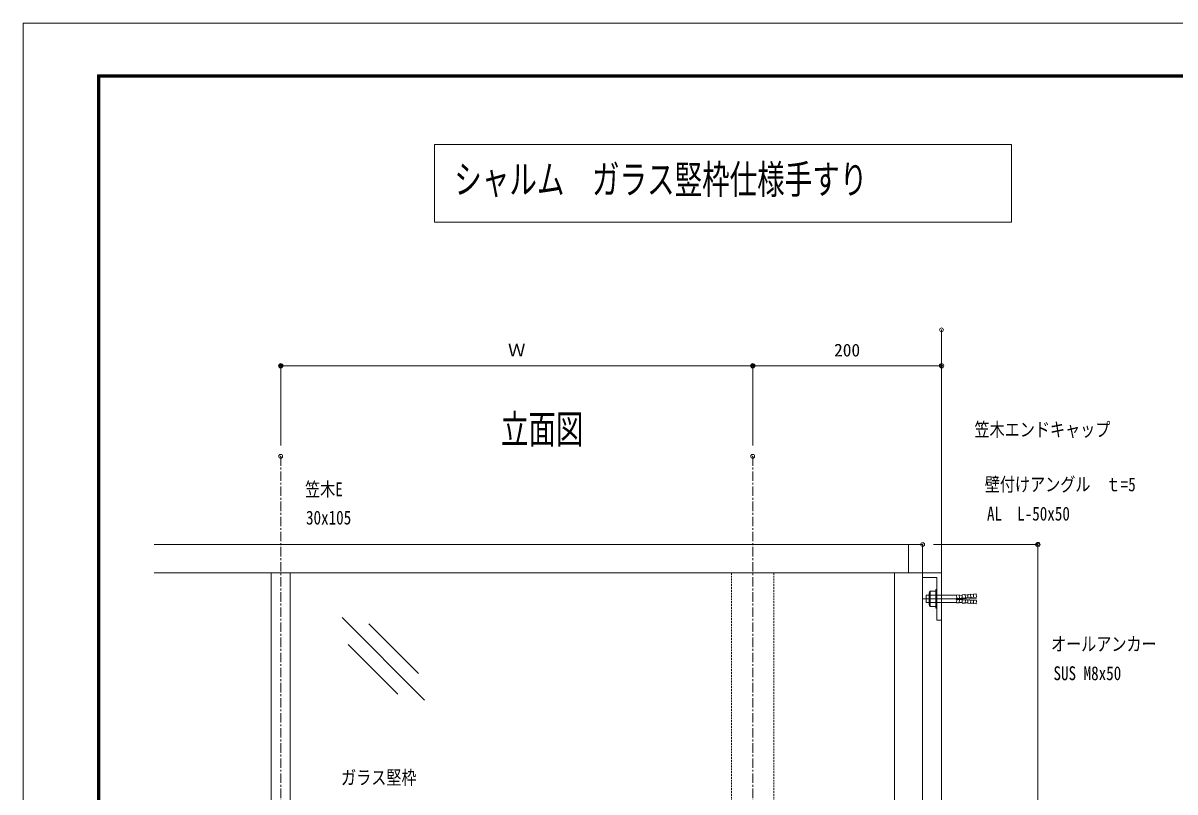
# Model space of a CAD drawing. Units: millimetres, scale not verified. Extents: x -1682 to 1682, y -1188 to 1188.
# Drawn here: x -1682 to -462, y 374 to 1188 of the extents above; entities that cross this region are included whole.
import ezdxf
from ezdxf.enums import TextEntityAlignment as Align

# ---------------------------------------------------------------- set-up
doc = ezdxf.new("R2010")
doc.units = ezdxf.units.MM
doc.header["$LTSCALE"] = 8
doc.header["$PDMODE"] = 32
doc.header["$PDSIZE"] = 4
for name, pattern in [('USER1', [2, 1.25, -0.25, 0.25, -0.25]), ('USER3', [0.375, 0.25, -0.125]), ('USER4', [2.3, 2, -0.1, 0.1, -0.1])]:
    doc.linetypes.add(name, pattern=pattern)
for name, color, linetype, lineweight in [('0-0_0', 7, 'Continuous', 18), ('0-1_DEFPOINTS', 7, 'Continuous', 18), ('0-3_MOJI', 7, 'Continuous', 18), ('0-5_WAKU', 7, 'Continuous', 18), ('0-6_6ﾊｯﾁﾝｸﾞ', 4, 'Continuous', 18), ('0-7_2躯体線', 4, 'Continuous', 18), ('0-8_3中心線', 2, 'USER1', 18), ('0-A_1手摺寸法', 7, 'Continuous', 18), ('0-E_4アルミ', 6, 'Continuous', 18), ('1-2_2躯体隠れ', 6, 'USER3', 18)]:
    doc.layers.add(name, color=color, linetype=linetype, lineweight=lineweight)
doc.styles.add('ＭＳ ゴシック', font='')
doc.styles.get('ＭＳ ゴシック').set_extended_font_data('MS Gothic')

# ---------------------------------------------------------------- blocks, each defined once
blk = doc.blocks.new('_ORIGIN2')
at = {"layer": '0-0_0'}
blk.add_line((-1, 0), (-2, 0), dxfattribs=at)
for radius in [1, 0.5]:
    blk.add_circle((0, 0), radius, dxfattribs=at)
blk = doc.blocks.new('D6')
at = {"layer": '0-1_DEFPOINTS'}
for p in [(-2727.23, 3739.09), (-2727.23, 3547.25), (-1727.23, 3547.25)]:
    blk.add_point(p, dxfattribs=at)
at = {"layer": '0-A_1手摺寸法'}
for p, q in [((-2727.23, 3570.25), (-2727.23, 3739.09)), ((-1736.43, 3739.09), (-2718.03, 3739.09)), ((-1727.23, 3570.25), (-1727.23, 3739.09))]:
    blk.add_line(p, q, dxfattribs=at)
at = {"layer": '0-A_1手摺寸法', "xscale": 4.6, "yscale": 4.6, "rotation": 180}
blk.add_blockref('_ORIGIN2', (-2727.23, 3739.09), dxfattribs=at)
at = {"layer": '0-A_1手摺寸法', "xscale": 4.6, "yscale": 4.6}
blk.add_blockref('_ORIGIN2', (-1727.23, 3739.09), dxfattribs=at)
at = {"layer": '0-A_1手摺寸法', "style": 'ＭＳ ゴシック'}
blk.add_text('Ｗ', height=26.98, dxfattribs=at).set_placement((-2245.63, 3750.59), align=Align.BOTTOM_LEFT)
blk = doc.blocks.new('D7')
at = {"layer": '0-1_DEFPOINTS'}
blk.add_point((-1367.23, 3360.25), dxfattribs=at)
at = {"layer": '0-A_1手摺寸法'}
for p, q in [((-1344.23, 3360.25), (-1122.96, 3360.25)), ((-1122.96, 3351.05), (-1122.96, 1139.45))]:
    blk.add_line(p, q, dxfattribs=at)
at = {"layer": '0-A_1手摺寸法', "xscale": 4.6, "yscale": 4.6, "rotation": 90}
blk.add_blockref('_ORIGIN2', (-1122.96, 3360.25), dxfattribs=at)
blk = doc.blocks.new('D8')
at = {"layer": '0-1_DEFPOINTS'}
for p in [(-1327.23, 3815.04), (-1727.23, 3739.09), (-1727.23, 3547.25)]:
    blk.add_point(p, dxfattribs=at)
at = {"layer": '0-A_1手摺寸法'}
for p, q in [((-1327.23, 3792.04), (-1327.23, 3739.09)), ((-1727.23, 3570.25), (-1727.23, 3739.09)), ((-1336.43, 3739.09), (-1718.03, 3739.09))]:
    blk.add_line(p, q, dxfattribs=at)
at = {"layer": '0-A_1手摺寸法', "xscale": 4.6, "yscale": 4.6, "rotation": 180}
blk.add_blockref('_ORIGIN2', (-1727.23, 3739.09), dxfattribs=at)
at = {"layer": '0-A_1手摺寸法', "xscale": 4.6, "yscale": 4.6}
blk.add_blockref('_ORIGIN2', (-1327.23, 3739.09), dxfattribs=at)
at = {"layer": '0-A_1手摺寸法', "style": 'ＭＳ ゴシック'}
blk.add_text('200', height=26.98, dxfattribs=at).set_placement((-1554.83, 3750.59), align=Align.BOTTOM_LEFT)

msp = doc.modelspace()

# ---------------------------------------------------------------- linework, layer by layer
at = {"layer": '0-0_0'}
for p, q in [((-729.061, 635.61), (-1543.142, 635.61)), ((-744.061, 635.61), (-744.061, 605.61)), ((-729.061, 635.61), (-729.061, 605.61)), ((-729.061, 605.61), (-1543.142, 605.61))]:
    msp.add_line(p, q, dxfattribs=at)
msp.add_lwpolyline([(-635.027, 977.029), (-1246.265, 977.029), (-1246.265, 1059.355), (-635.027, 1059.355)], close=True, dxfattribs=at)
at = {"layer": '0-1_DEFPOINTS', "color": 5}
msp.add_line((1682, 1188), (-1682, 1188), dxfattribs=at)
msp.add_lwpolyline([(-1682, 1188), (-1682, -1188), (1682, -1188)], dxfattribs=at)
at = {"layer": '0-5_WAKU'}
for p, q in [((-1603.2, 1133.2), (-1603.2, -1129.2)), ((1599.2, 1133.2), (-1603.2, 1133.2)), ((-1602.6, 1132.6), (-1602.6, -1128.6)), ((1598.6, 1132.6), (-1602.6, 1132.6)), ((-1602, 1132), (-1602, -1128)), ((1598, 1132), (-1602, 1132)), ((-1601.4, 1131.4), (-1601.4, -1127.4)), ((1597.4, 1131.4), (-1601.4, 1131.4)), ((-1600.8, 1130.8), (-1600.8, -1126.8)), ((1596.8, 1130.8), (-1600.8, 1130.8))]:
    msp.add_line(p, q, dxfattribs=at)
at = {"layer": '0-6_6ﾊｯﾁﾝｸﾞ'}
for p, q in [((-1344.075, 558.213), (-1256.613, 470.752)), ((-1315.644, 551.659), (-1263.167, 499.183)), ((-1337.521, 529.782), (-1285.044, 477.306))]:
    msp.add_line(p, q, dxfattribs=at)
at = {"layer": '0-7_2躯体線'}
msp.add_line((-709.061, 863.004), (-709.061, -479.39), dxfattribs=at)
at = {"layer": '0-8_3中心線'}
for p, q in [((-1409.059, 729.11), (-1409.059, -604.39)), ((-909.061, 729.11), (-909.061, -604.39)), ((-728.445, 578.11), (-672.049, 578.11))]:
    msp.add_line(p, q, dxfattribs=at)
at = {"layer": '0-8_3中心線', "linetype": 'USER4'}
msp.add_line((-728.445, 578.11), (-681.647, 578.11), dxfattribs=at)
at = {"layer": '0-E_4アルミ'}
for p, q in [((-1419.059, 605.61), (-1419.059, -399.39)), ((-1399.059, 605.61), (-1399.059, -399.39)), ((-759.061, 605.61), (-759.061, 600.61)), ((-709.061, 605.61), (-729.061, 605.61)), ((-729.061, 605.61), (-729.061, -429.39)), ((-714.061, 600.61), (-729.061, 600.61)), ((-714.061, 555.61), (-714.061, 600.61)), ((-709.061, 555.61), (-709.061, 605.61)), ((-721.047, 586.11), (-715.047, 586.11)), ((-721.047, 586.11), (-721.047, 570.11)), ((-715.047, 588.11), (-715.047, 568.11)), ((-715.047, 588.11), (-714.061, 588.11)), ((-714.061, 588.11), (-714.061, 568.11)), ((-725.244, 582.11), (-722.047, 582.11)), ((-725.244, 582.11), (-725.244, 574.11)), ((-725.244, 574.11), (-722.047, 574.11)), ((-722.047, 584.11), (-722.047, 572.11)), ((-721.047, 582.11), (-715.047, 582.11)), ((-721.047, 574.11), (-715.047, 574.11)), ((-714.061, 582.091), (-693.231, 582.14)), ((-714.061, 574.11), (-692.999, 574.11)), ((-693.501, 578.61), (-672.047, 579.856)), ((-693.501, 577.61), (-693.501, 578.61)), ((-693.501, 577.61), (-672.047, 576.364)), ((-693.231, 582.14), (-690.236, 582.313)), ((-693.029, 578.646), (-693.231, 582.14)), ((-693.029, 577.574), (-693.231, 574.08)), ((-693.231, 574.08), (-690.236, 573.907)), ((-690.236, 582.313), (-690.035, 578.833)), ((-690.236, 573.907), (-690.035, 577.387)), ((-690.207, 581.814), (-687.212, 581.987)), ((-690.207, 574.406), (-687.212, 574.234)), ((-689.873, 581.833), (-687.212, 581.987)), ((-689.873, 574.387), (-687.212, 574.234)), ((-687.241, 582.486), (-684.246, 582.659)), ((-687.241, 582.486), (-687.04, 579.006)), ((-687.241, 573.734), (-687.04, 577.215)), ((-687.241, 573.734), (-684.246, 573.562)), ((-686.907, 582.505), (-683.912, 582.678)), ((-686.907, 573.715), (-683.912, 573.542)), ((-683.912, 582.678), (-683.711, 579.196)), ((-683.912, 573.542), (-683.711, 577.024)), ((-683.883, 582.179), (-681.222, 582.332)), ((-683.883, 582.179), (-681.306, 582.327)), ((-683.883, 574.041), (-681.222, 573.888)), ((-683.883, 574.041), (-681.306, 573.893)), ((-681.25, 582.831), (-681.05, 579.351)), ((-681.25, 573.389), (-681.05, 576.869)), ((-678.255, 573.216), (-678.055, 576.696)), ((-678.227, 582.505), (-675.232, 582.678)), ((-678.227, 573.715), (-675.232, 573.542)), ((-675.26, 583.177), (-672.248, 583.351)), ((-675.26, 583.177), (-675.06, 579.697)), ((-675.26, 573.043), (-675.06, 576.523)), ((-672.049, 579.898), (-672.248, 583.351)), ((-672.049, 576.322), (-672.248, 572.869)), ((-721.047, 570.11), (-715.047, 570.11)), ((-715.047, 568.11), (-714.061, 568.11)), ((-681.25, 573.389), (-678.255, 573.216)), ((-675.26, 573.043), (-672.248, 572.869)), ((-714.061, 555.61), (-709.061, 555.61))]:
    msp.add_line(p, q, dxfattribs=at)
for points in [[(-759.061, 605.61), (-759.061, -399.39), (-729.061, -429.39)], [(-681.25, 582.831), (-678.255, 583.004), (-678.055, 579.524)]]:
    msp.add_lwpolyline(points, dxfattribs=at)
for centre, radius, start, end in [((-719.547, 584.11), 2.5, 126.8699, 233.1301), ((-713.547, 578.11), 8.5, 151.92751, 208.07249), ((-719.547, 572.11), 2.5, 126.8699, 233.1301)]:
    msp.add_arc(centre, radius, start, end, dxfattribs=at)
at = {"layer": '1-2_2躯体隠れ'}
for p, q in [((-931.561, 605.61), (-931.561, -399.39)), ((-886.561, 605.61), (-886.561, -399.39))]:
    msp.add_line(p, q, dxfattribs=at)

# ---------------------------------------------------------------- block references
at = {"layer": '0-A_1手摺寸法', "xscale": 0.5, "yscale": 0.5}
for name in ['D8', 'D6', 'D7']:
    msp.add_blockref(name, (-45.445, -1044.515), dxfattribs=at)

# ---------------------------------------------------------------- texts
at = {"layer": '0-0_0', "style": 'ＭＳ ゴシック', "width": 0.7}
msp.add_text('シャルム\u3000ガラス竪枠仕様手すり', height=30.55, dxfattribs=at).set_placement((-1225.202, 997.979), align=Align.BOTTOM_LEFT)
at = {"layer": '0-3_MOJI', "style": 'ＭＳ ゴシック'}
for s, height, width, p in [('立面図', 30.55, 0.7, (-1175.848, 733.383)), ('笠木エンドキャップ', 14.66, 0.8, (-674.192, 745.713)), ('壁付けアングル\u3000ｔ=5', 14.66, 0.8, (-663.276, 687.659)), ('笠木E', 14.66, 0.8, (-1383.281, 682.401)), ('30x105', 14.66, 0.8, (-1382.25, 652.469)), ('AL\u3000L-50x50', 14.66, 0.8, (-660.9, 656.675)), ('オールアンカー', 14.66, 0.8, (-593.104, 518.598)), ('SUS M8x50', 14.66, 0.8, (-590.501, 487.614)), ('ガラス堅枠', 14.66, 0.8, (-1345.136, 377.13))]:
    msp.add_text(s, height=height, dxfattribs=dict(at, width=width)).set_placement(p, align=Align.BOTTOM_LEFT)

doc.saveas('drawing.dxf')
